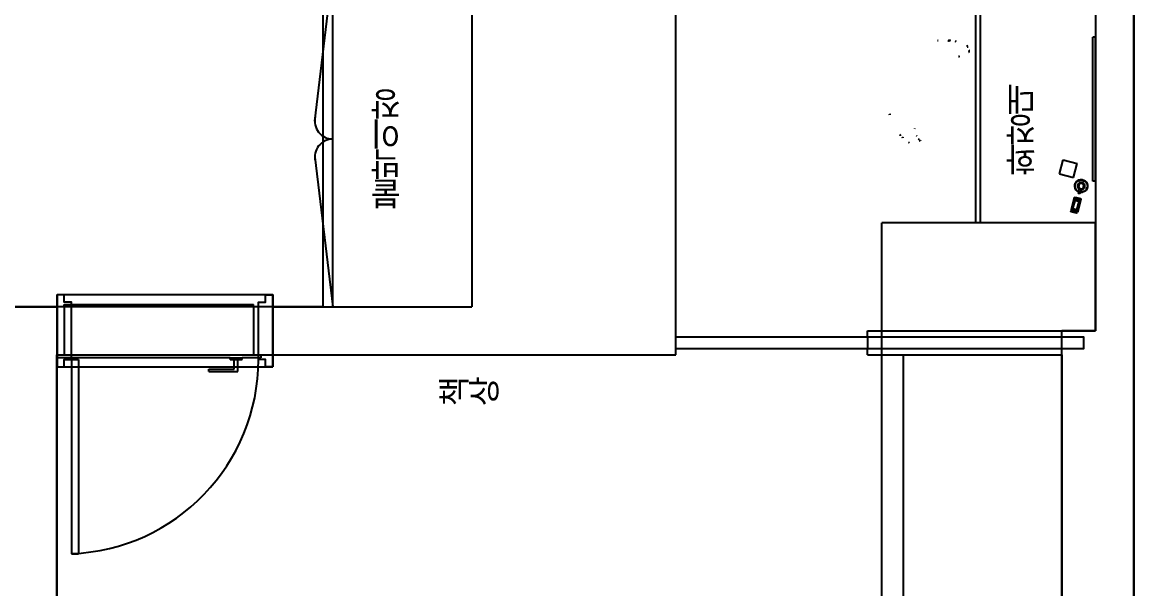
# Model space of a CAD drawing. Header units: millimetres. Extents: x -41292 to 298682, y -22072 to 33155.
# Drawn here: x 33990 to 38625, y 5455 to 7818 of the extents above; entities that cross this region are included whole.
import ezdxf

# ---------------------------------------------------------------- set-up
doc = ezdxf.new("R2010")
doc.units = ezdxf.units.MM
for name, color, linetype in [('0-ELC TEXT', 7, 'Continuous'), ('가구', 8, 'Continuous'), ('벽1', 2, 'Continuous'), ('창호', 4, 'Continuous'), ('틀', 8, 'Continuous')]:
    doc.layers.add(name, color=color, linetype=linetype)
doc.styles.add('코레일둥고', font='@Microsoft JhengHei Light.ttf')

# ---------------------------------------------------------------- blocks, each defined once
blk = doc.blocks.new('AHSISHEUD')
for p, q in [((39252, 19028.7), (39252, 28408.7)), ((35872, 24278.7), (35872, 25678.7)), ((36492, 25678.7), (36492, 24278.7)), ((37342, 24078.7), (37342, 25578.7)), ((38592, 25578.7), (38592, 24628.7)), ((38612, 25578.7), (38612, 24628.7)), ((39092, 25578.7), (39092, 25403.7)), ((39092, 25403.7), (39082, 25403.7)), ((39082, 24803.7), (39082, 25403.7)), ((39092, 24803.7), (39092, 25403.7)), ((38434.2, 25389.9), (38436.4, 25390.2)), ((38435.9, 25389.7), (38435.5, 25389.7)), ((38476.1, 25388.6), (38484.9, 25390.5)), ((38479, 25391.1), (38484.4, 25390.8)), ((38484.9, 25390.5), (38479, 25391)), ((38479.5, 25388.4), (38480.8, 25388.5)), ((38481.9, 25388.7), (38485.5, 25390.2)), ((38484.9, 25390.5), (38484.4, 25390.8)), ((38484.4, 25390.8), (38488.1, 25390.4)), ((38484.4, 25390.8), (38485, 25390.5)), ((38485.5, 25390.2), (38484.9, 25390.5)), ((38485, 25390.5), (38486.6, 25390)), ((38485, 25390.5), (38485.5, 25390.2)), ((38487.6, 25390.3), (38485, 25390.5)), ((38486.4, 25389.9), (38485.5, 25390.2)), ((38511.7, 25385.8), (38506.9, 25387.1)), ((38506.9, 25387.1), (38511.8, 25385.9)), ((38509.5, 25385), (38510.3, 25385)), ((38510.2, 25384.8), (38510, 25384.8)), ((38555.4, 25368.5), (38555.9, 25368.2)), ((38555.9, 25368.2), (38556.4, 25368)), ((38556.4, 25367.8), (38555.9, 25368.2)), ((38555.9, 25368.2), (38556.4, 25366.1)), ((38556.4, 25367.8), (38556.4, 25368)), ((38558.3, 25366.6), (38556.4, 25367.8)), ((38556.8, 25366), (38556.4, 25367.8)), ((38557.1, 25363.7), (38557.3, 25362.8)), ((38557.3, 25362.8), (38557.2, 25363.7)), ((38557.3, 25362.8), (38561.5, 25363.7)), ((38562, 25363.5), (38557.3, 25362.8)), ((38522, 25322.8), (38521, 25323)), ((38521.3, 25322.5), (38522, 25322.8)), ((38525.2, 25324), (38522, 25322.8)), ((38522, 25322.8), (38524.7, 25322.3)), ((38564.7, 25345.5), (38563.3, 25345.2)), ((38563.4, 25341.9), (38565.2, 25343)), ((38564.2, 25342.9), (38563.4, 25341.9)), ((38564.7, 25345.5), (38564.8, 25345.4)), ((38565.1, 25346.9), (38566.6, 25348.3)), ((38565.1, 25346.9), (38568, 25347.3)), ((38566.6, 25348.3), (38566.7, 25348.5)), ((38568.6, 25347.9), (38566.6, 25348.3)), ((38566.7, 25348.5), (38566.7, 25348.5)), ((38568.4, 25350.9), (38568, 25350.4)), ((38568.1, 25350.4), (38568.4, 25350.9)), ((38235.2, 25080.2), (38233.9, 25083.9)), ((38234.3, 25083.8), (38235.2, 25080.2)), ((38275.5, 24997.3), (38279.1, 24994.8)), ((38279.1, 24994.8), (38279, 24995.6)), ((38279.1, 24994.8), (38279.8, 24994.8)), ((38279.4, 24992.7), (38279.1, 24994.8)), ((38279.4, 24992.7), (38279.4, 24992.7)), ((38287.6, 24984.5), (38285.9, 24986.1)), ((38286, 24986.1), (38287.6, 24984.6)), ((38288.5, 24985), (38288.1, 24986)), ((38288.4, 24986), (38289, 24984.5)), ((38339.2, 25022.1), (38339.2, 25022.4)), ((38340.1, 25018.8), (38340.1, 25018.6)), ((38346.3, 24993.8), (38347.3, 24992)), ((38347.7, 24990.4), (38346.3, 24992.7)), ((38315.7, 24962.5), (38312.3, 24964.7)), ((38313.4, 24964.8), (38315.7, 24962.5)), ((38315.7, 24963), (38313.5, 24964.8)), ((38314.3, 24964.9), (38315.8, 24963.4)), ((38354.6, 24979.4), (38355.2, 24978.4)), ((38355.2, 24978.3), (38354.6, 24978.8)), ((38355.4, 24977.4), (38354.6, 24978.6)), ((38357.7, 24976.2), (38360, 24974.3)), ((38358.3, 24973.6), (38360.7, 24969.8)), ((38360.9, 24968.9), (38358.4, 24972.8)), ((38362.4, 24972.3), (38362.9, 24971.9)), ((38942.4, 24834), (38957.9, 24892)), ((38957.9, 24892), (39015.9, 24876.4)), ((39000.4, 24818.5), (39015.9, 24876.4)), ((38942.4, 24834), (39000.4, 24818.5)), ((39008.1, 24794.4), (39011.8, 24800.3)), ((39008.3, 24794.2), (39012, 24800.1)), ((39014.6, 24801), (39010.5, 24795.7)), ((39011.8, 24800.3), (39016.9, 24805.1)), ((39012, 24800.1), (39017.1, 24804.9)), ((39014.6, 24801), (39019.9, 24805.1)), ((39016.9, 24805.1), (39023.1, 24808.4)), ((39017.1, 24804.9), (39023.2, 24808.2)), ((39019.9, 24805.1), (39026.2, 24807.7)), ((39023.1, 24808.4), (39029.9, 24810)), ((39023.2, 24808.2), (39030, 24809.7)), ((39028.9, 24797.7), (39025.1, 24796.1)), ((39026.2, 24807.7), (39032.9, 24808.6)), ((39032.9, 24798.2), (39028.9, 24797.7)), ((39029.9, 24810), (39037, 24809.8)), ((39030, 24809.7), (39036.9, 24809.5)), ((39032.9, 24808.6), (39039.6, 24807.7)), ((39036.9, 24797.7), (39032.9, 24798.2)), ((39036.9, 24809.5), (39043.6, 24807.5)), ((39040.6, 24796.1), (39036.9, 24797.7)), ((39037, 24809.8), (39043.7, 24807.8)), ((39039.6, 24807.7), (39045.8, 24805.1)), ((39043.6, 24807.5), (39049.5, 24803.8)), ((39043.7, 24807.8), (39049.7, 24804.1)), ((39045.8, 24805.1), (39051.2, 24801)), ((39049.5, 24803.8), (39054.2, 24798.8)), ((39049.7, 24804.1), (39054.5, 24798.9)), ((39051.2, 24801), (39055.3, 24795.7)), ((39054.2, 24798.8), (39057.5, 24792.6)), ((39054.5, 24798.9), (39057.8, 24792.7)), ((39092, 24803.7), (39082, 24803.7)), ((39092, 24803.7), (39092, 24628.7)), ((39005.8, 24780.6), (39006, 24787.6)), ((39007.4, 24773.8), (39005.8, 24780.6)), ((39006, 24787.6), (39008.1, 24794.4)), ((39006.1, 24780.7), (39006.3, 24787.6)), ((39007.7, 24773.9), (39006.1, 24780.7)), ((39006.3, 24787.6), (39008.3, 24794.2)), ((39007, 24782.7), (39007.9, 24789.4)), ((39007.9, 24776), (39007, 24782.7)), ((39010.7, 24767.6), (39007.4, 24773.8)), ((39010.9, 24767.8), (39007.7, 24773.9)), ((39007.9, 24789.4), (39010.5, 24795.7)), ((39010.5, 24769.8), (39007.9, 24776)), ((39014.6, 24764.4), (39010.5, 24769.8)), ((39015.5, 24762.5), (39010.7, 24767.6)), ((39015.7, 24762.7), (39010.9, 24767.8)), ((39019.9, 24760.3), (39014.6, 24764.4)), ((39021.5, 24758.7), (39015.5, 24762.5)), ((39021.6, 24759), (39015.7, 24762.7)), ((39017.9, 24786.7), (39017.4, 24782.7)), ((39017.4, 24782.7), (39017.9, 24778.7)), ((39019.4, 24790.5), (39017.9, 24786.7)), ((39017.9, 24778.7), (39019.4, 24775)), ((39021.9, 24793.7), (39019.4, 24790.5)), ((39019.4, 24775), (39021.9, 24771.8)), ((39022.8, 24759.1), (39019.9, 24760.3)), ((39022.7, 24758.4), (39021.5, 24758.7)), ((39022.7, 24758.7), (39021.6, 24759)), ((39021.6, 24751), (39022.7, 24758.4)), ((39026.7, 24749.6), (39021.6, 24751)), ((39025.1, 24796.1), (39021.9, 24793.7)), ((39021.9, 24771.8), (39024.4, 24769.8)), ((39022.5, 24785.2), (39022.1, 24782.3)), ((39022.1, 24782.3), (39022.4, 24779.4)), ((39022.4, 24779.4), (39023.4, 24776.6)), ((39023.6, 24788), (39022.5, 24785.2)), ((39022.7, 24758.7), (39022.8, 24759.1)), ((39022.7, 24758.4), (39022.7, 24758.7)), ((39022.8, 24759.1), (39024.4, 24769.8)), ((39023.4, 24776.6), (39025.1, 24774.3)), ((39025.4, 24790.4), (39023.6, 24788)), ((39024.4, 24769.8), (39025.1, 24774.3)), ((39025.1, 24774.3), (39035.4, 24771.6)), ((39027.6, 24792.2), (39025.4, 24790.4)), ((39025.4, 24769.2), (39026.7, 24768.6)), ((39025.9, 24773.9), (39034.5, 24771.6)), ((39026.7, 24757.6), (39026.2, 24757.7)), ((39026.7, 24757.5), (39026.2, 24757.6)), ((39026.7, 24757.1), (39026.2, 24757.3)), ((39026.7, 24749.6), (39029.5, 24756.7)), ((39028.1, 24756.7), (39027.5, 24756.9)), ((39030.2, 24793.4), (39027.6, 24792.2)), ((39028.2, 24757.5), (39027.6, 24757.5)), ((39028.1, 24757), (39027.6, 24757.2)), ((39028.7, 24767.8), (39028.9, 24767.7)), ((39029, 24757), (39028.7, 24757)), ((39029, 24756.7), (39028.7, 24756.7)), ((39029.2, 24757.3), (39028.8, 24757.4)), ((39028.9, 24767.7), (39030.1, 24767.6)), ((39029.5, 24756.7), (39029.2, 24756.7)), ((39029.6, 24757), (39029.3, 24757)), ((39029.8, 24757.3), (39029.5, 24757.3)), ((39029.5, 24756.7), (39029.6, 24757)), ((39035.2, 24756.5), (39029.5, 24756.7)), ((39029.6, 24757), (39029.8, 24757.3)), ((39032.8, 24756.9), (39029.6, 24757)), ((39029.8, 24757.3), (39033.7, 24767.3)), ((39029.8, 24757.3), (39032.8, 24756.9)), ((39033, 24793.8), (39030.2, 24793.4)), ((39031.5, 24767.4), (39032.3, 24767.3)), ((39032.9, 24756.8), (39032.8, 24756.9)), ((39032.9, 24756.8), (39038.9, 24757.6)), ((39032.9, 24756.8), (39032.9, 24756.8)), ((39035.2, 24756.8), (39032.9, 24756.8)), ((39035.8, 24793.5), (39033, 24793.8)), ((39033, 24767.2), (39033.7, 24767.3)), ((39033.7, 24767.3), (39035.4, 24771.6)), ((39033.7, 24767.3), (39036.9, 24767.7)), ((39042.1, 24758.1), (39035.2, 24756.5)), ((39038.9, 24757.6), (39035.2, 24756.8)), ((39035.4, 24771.6), (39038, 24772.7)), ((39035.4, 24771.6), (39038, 24772.7)), ((39038.3, 24792.4), (39035.8, 24793.5)), ((39036.9, 24767.7), (39040.6, 24769.3)), ((39038, 24772.7), (39040.2, 24774.5)), ((39040.5, 24790.7), (39038.3, 24792.4)), ((39040, 24757.9), (39038.9, 24757.6)), ((39039.6, 24757.7), (39038.9, 24757.6)), ((39040, 24757.9), (39039.6, 24757.7)), ((39040, 24757.9), (39044.9, 24759.9)), ((39041.9, 24758.4), (39040, 24757.9)), ((39040.2, 24774.5), (39042, 24776.9)), ((39042.2, 24788.3), (39040.5, 24790.7)), ((39043.8, 24793.7), (39040.6, 24796.1)), ((39040.6, 24769.3), (39043.8, 24771.8)), ((39044.9, 24759.9), (39041.9, 24758.4)), ((39042, 24776.9), (39043.1, 24779.7)), ((39042, 24777), (39043.1, 24779.7)), ((39042, 24777), (39042, 24776.9)), ((39048.3, 24761.4), (39042.1, 24758.1)), ((39043.2, 24785.6), (39042.2, 24788.3)), ((39043.1, 24779.7), (39043.5, 24782.7)), ((39043.5, 24782.7), (39043.2, 24785.6)), ((39046.3, 24790.5), (39043.8, 24793.7)), ((39043.8, 24771.8), (39046.3, 24775)), ((39046.3, 24760.7), (39044.9, 24759.9)), ((39045.8, 24760.3), (39044.9, 24759.9)), ((39046.3, 24760.7), (39045.8, 24760.3)), ((39047.8, 24786.7), (39046.3, 24790.5)), ((39046.3, 24775), (39047.8, 24778.7)), ((39046.3, 24760.7), (39050.6, 24764)), ((39048.1, 24761.6), (39046.3, 24760.7)), ((39048.4, 24782.7), (39047.8, 24786.7)), ((39047.8, 24778.7), (39048.4, 24782.7)), ((39050.6, 24764), (39048.1, 24761.6)), ((39053.4, 24766.2), (39048.3, 24761.4)), ((39051.4, 24764.8), (39050.6, 24764)), ((39051.2, 24764.4), (39050.6, 24764)), ((39051.4, 24764.8), (39051.2, 24764.4)), ((39051.4, 24764.8), (39055.2, 24769.7)), ((39053.1, 24766.4), (39051.4, 24764.8)), ((39055.2, 24769.7), (39053.1, 24766.4)), ((39057.1, 24772.1), (39053.4, 24766.2)), ((39055.3, 24769.8), (39055.2, 24769.7)), ((39055.3, 24795.7), (39057.9, 24789.4)), ((39055.3, 24769.8), (39057.9, 24776)), ((39056.8, 24772.3), (39055.3, 24769.8)), ((39055.3, 24769.8), (39055.3, 24769.8)), ((39058.8, 24778.9), (39056.8, 24772.3)), ((39059.1, 24778.9), (39057.1, 24772.1)), ((39057.5, 24792.6), (39059.1, 24785.9)), ((39057.8, 24792.7), (39059.4, 24785.9)), ((39057.9, 24789.4), (39058.7, 24782.7)), ((39058.7, 24782.7), (39057.9, 24776)), ((39059.1, 24785.9), (39058.8, 24778.9)), ((39059.4, 24785.9), (39059.1, 24778.9)), ((39004, 24733.8), (38989.5, 24679.7)), ((39006.4, 24733.2), (38991.8, 24679)), ((38996.7, 24685.7), (39007, 24724.3)), ((38998.3, 24687.8), (39007.4, 24721.7)), ((39004, 24733.8), (39007.2, 24736.3)), ((39006.4, 24733.2), (39007.2, 24736.3)), ((39006.4, 24733.2), (39029.1, 24727.1)), ((39007, 24724.3), (39008.3, 24725.3)), ((39007.2, 24736.4), (39030, 24730.3)), ((39007.2, 24736.4), (39007.2, 24736.3)), ((39007.4, 24721.7), (39008.3, 24725.3)), ((39022.5, 24717.7), (39007.4, 24721.7)), ((39023.4, 24721.2), (39008.3, 24725.3)), ((39022.5, 24717.7), (39013.4, 24683.7)), ((39024, 24719.7), (39013.7, 24681.2)), ((39029.1, 24727.1), (39014.6, 24672.9)), ((39031.5, 24726.4), (39017, 24672.3)), ((39020.3, 24684.6), (39028.2, 24714.1)), ((39022.5, 24717.7), (39023.4, 24721.2)), ((39024, 24719.7), (39023.4, 24721.2)), ((39030, 24730.3), (39031.5, 24726.4)), ((38991, 24675.8), (38989.5, 24679.7)), ((39013.7, 24669.7), (38991, 24675.8)), ((39014.6, 24672.9), (38991.8, 24679)), ((38996.7, 24685.7), (38997.3, 24684.2)), ((38998.3, 24687.8), (38997.3, 24684.2)), ((39012.4, 24680.2), (38997.3, 24684.2)), ((39013.4, 24683.7), (38998.3, 24687.8)), ((39013.4, 24683.7), (39012.4, 24680.2)), ((39013.7, 24681.2), (39012.4, 24680.2)), ((39013.7, 24669.7), (39017, 24672.3)), ((38592, 24628.7), (38202, 24628.7)), ((38202, 21628.7), (38202, 24628.7)), ((38612, 24628.7), (38592, 24628.7)), ((39092, 24628.7), (38612, 24628.7)), ((39092, 24178.7), (39092, 24628.7)), ((34792, 24278.7), (34792, 24288.7)), ((34792, 24288.7), (35582, 24288.7)), ((35582, 24278.7), (35582, 24288.7)), ((34792, 24278.7), (34562, 24278.7)), ((35582, 24278.7), (34792, 24278.7)), ((34792, 24278.7), (34792, 24078.7)), ((35872, 24278.7), (35582, 24278.7)), ((35582, 24278.7), (35582, 24078.7)), ((35872, 24278.7), (36492, 24278.7)), ((39092, 24178.7), (38952, 24178.7)), ((38952, 21628.7), (38952, 24178.7)), ((34762, 24078.7), (34792, 24078.7)), ((34762, 24066.7), (34762, 24078.7)), ((34762, 20654.7), (34762, 24066.7)), ((35483.5, 24066.7), (34762, 24066.7)), ((34792, 24078.7), (35582, 24078.7)), ((35483.5, 24058.7), (35483.5, 24066.7)), ((35483.5, 24066.7), (35534, 24066.7)), ((35483.5, 24058.7), (35501.2, 24058.7)), ((35501.2, 24018.7), (35501.2, 24058.7)), ((35501.2, 24058.7), (35516.4, 24058.7)), ((35516.4, 24008.7), (35516.4, 24058.7)), ((35516.4, 24058.7), (35534, 24058.7)), ((35534, 24058.7), (35534, 24066.7)), ((35612, 24066.7), (35534, 24066.7)), ((35582, 24078.7), (35612, 24078.7)), ((35612, 24078.7), (35612, 24066.7)), ((35612, 24078.7), (37342, 24078.7)), ((35395.1, 24018.7), (35501.2, 24018.7)), ((35395.1, 24008.7), (35395.1, 24018.7)), ((35395.1, 24008.7), (35516.4, 24008.7))]:
    blk.add_line(p, q)

msp = doc.modelspace()

# ---------------------------------------------------------------- linework, layer by layer
at = {"layer": '가구'}
for p, q in [((35209.67, 7405.58), (35284.67, 8030.58)), ((35284.67, 6630.58), (35284.67, 8030.58)), ((35209.67, 7255.58), (35284.67, 6630.58)), ((37664.67, 2880.58), (37664.67, 6430.58))]:
    msp.add_line(p, q, dxfattribs=at)
for centre, start, end in [((35284.67, 7405.58), 166.31445, 270), ((35284.67, 7255.58), 90, 193.68555)]:
    msp.add_arc(centre, 75, start, end, dxfattribs=at)
at = {"layer": '벽1'}
for p, q in [((38624.67, 10760.58), (38624.67, 1380.58)), ((35864.67, 8030.58), (35864.67, 6630.58)), ((36714.67, 6430.58), (36714.67, 7930.58)), ((38464.67, 7930.58), (38464.67, 6530.58)), ((33934.67, 6630.58), (34134.67, 6630.58)), ((34134.67, 6430.58), (34134.67, 6630.58)), ((35034.67, 6630.58), (35864.67, 6630.58)), ((35034.67, 6430.58), (35034.67, 6630.58)), ((37514.67, 6530.58), (38464.67, 6530.58)), ((37514.67, 6505.58), (37514.67, 6530.58)), ((37514.67, 6430.58), (37514.67, 6455.58)), ((34134.67, 2880.58), (34134.67, 6430.58)), ((35034.67, 6430.58), (36714.67, 6430.58)), ((37514.67, 6430.58), (38324.67, 6430.58)), ((38324.67, 6430.58), (38324.67, 2880.58))]:
    msp.add_line(p, q, dxfattribs=at)
msp.add_lwpolyline([(37514.67, 6505.58), (38414.67, 6505.58), (38414.67, 6455.58), (37514.67, 6455.58)], dxfattribs=at)
at = {"layer": '창호'}
msp.add_arc((34164.67, 6410.58), 810, 272.12255, 0, dxfattribs=at)
at = {"layer": '틀'}
for p, q in [((35034.67, 6680.58), (34134.67, 6680.58)), ((34134.67, 6680.58), (34134.67, 6380.58)), ((34134.67, 6380.58), (34134.67, 6680.58)), ((35034.67, 6380.58), (35034.67, 6680.58)), ((34194.67, 6410.58), (34194.67, 5600.58)), ((34194.67, 6410.58), (34224.67, 6410.58)), ((34224.67, 6410.58), (34224.67, 5601.14)), ((34134.67, 6380.58), (35034.67, 6380.58)), ((34194.67, 5600.58), (34224.67, 5600.58))]:
    msp.add_line(p, q, dxfattribs=at)
for points in [[(34134.67, 6380.58), (34164.67, 6380.58), (34164.67, 6410.58), (34194.67, 6410.58), (34194.67, 6650.58), (34164.67, 6650.58), (34164.67, 6680.58), (34134.67, 6680.58), (34134.67, 6380.58)], [(35034.67, 6380.58), (35004.67, 6380.58), (35004.67, 6410.58), (34974.67, 6410.58), (34974.67, 6650.58), (35004.67, 6650.58), (35004.67, 6680.58), (35034.67, 6680.58), (35034.67, 6380.58)]]:
    msp.add_lwpolyline(points, dxfattribs=at)
msp.add_lwpolyline([(36714.67, 6505.58), (37514.67, 6505.58), (37514.67, 6455.58), (36714.67, 6455.58)], close=True, dxfattribs=at)

# ---------------------------------------------------------------- block references
msp.add_blockref('AHSISHEUD', (-627.37, -17648.09))

# ---------------------------------------------------------------- texts
at = {"layer": '0-ELC TEXT', "style": '코레일둥고'}
for s, p in [('화장대', (38199.09, 7176.34)), ('붙박이장', (35551.28, 7031.82))]:
    msp.add_text(s, height=100, rotation=90, dxfattribs=at).set_placement(p)
msp.add_text('책상', height=100, dxfattribs=at).set_placement((35720.56, 6232.44))

doc.saveas('drawing.dxf')
